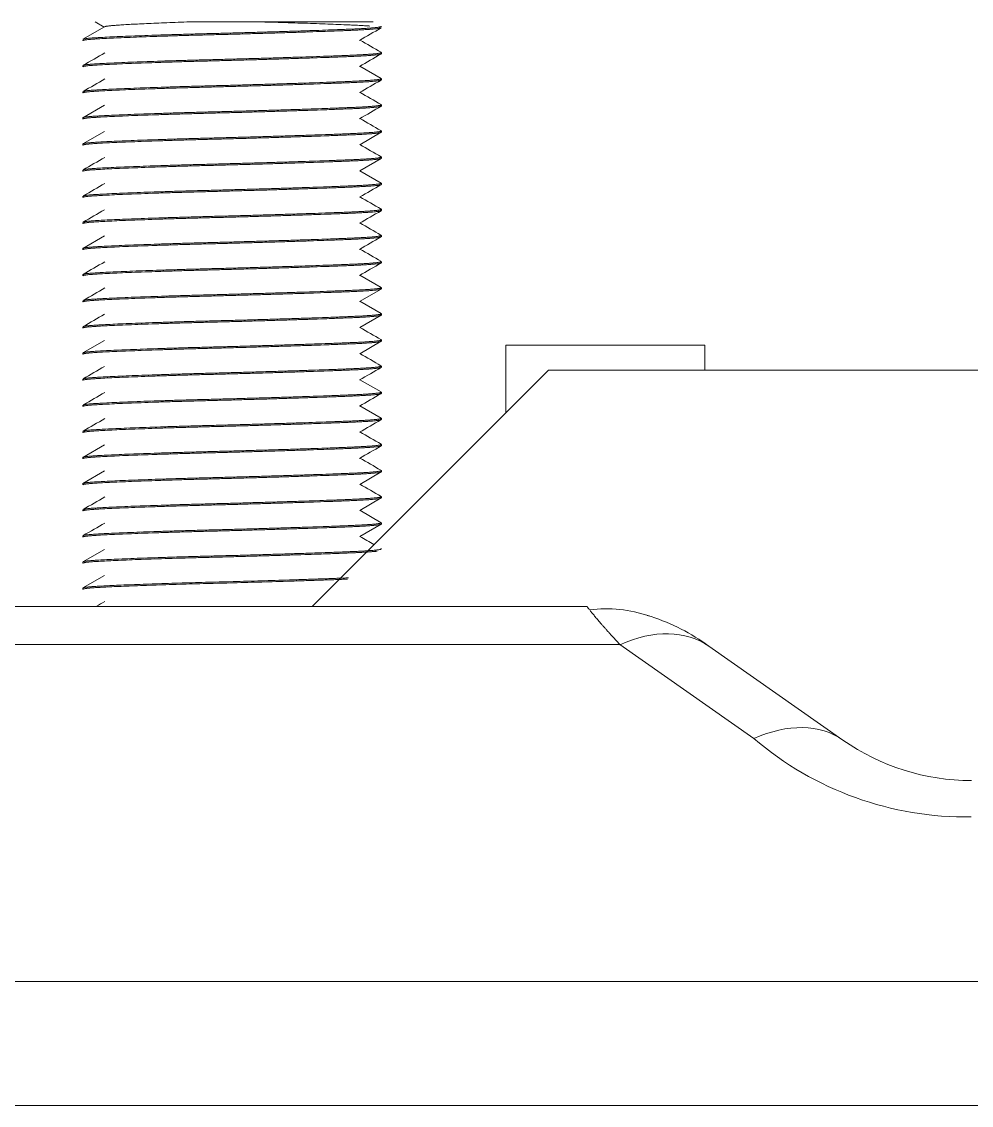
# Model space of a CAD drawing. Header units: millimetres. Extents: x 113490 to 142599, y -20467 to 115.
# Drawn here: x 126015.51 to 126053.7, y -6159.73 to -6116.18 of the extents above; entities that cross this region are included whole.
import ezdxf

# ---------------------------------------------------------------- set-up
doc = ezdxf.new("R2010")
doc.units = ezdxf.units.MM
doc.layers.add('DV1_0', color=7, linetype='Continuous')

msp = doc.modelspace()

# ---------------------------------------------------------------- linework, layer by layer
at = {"layer": 'DV1_0', "color": 7, "linetype": 'Continuous', "lineweight": 15}
for p, q in [((126018.848, -6116.386), (126017.98, -6116.888)), ((126018.465, -6116.181), (126018.833, -6116.394)), ((126029.651, -6116.18), (126022.513, -6116.18)), ((126029.976, -6117.471), (126029.976, -6117.421)), ((126017.976, -6117.946), (126017.976, -6117.996)), ((126029.974, -6118.465), (126029.117, -6117.97)), ((126029.976, -6118.521), (126029.976, -6118.471)), ((126017.976, -6118.996), (126017.976, -6119.046)), ((126018.846, -6119.538), (126017.979, -6120.039)), ((126029.976, -6119.571), (126029.976, -6119.521)), ((126017.976, -6120.046), (126017.976, -6120.096)), ((126018.846, -6120.587), (126017.979, -6121.089)), ((126029.107, -6121.126), (126029.974, -6120.624)), ((126029.976, -6120.621), (126029.976, -6120.571)), ((126017.976, -6121.096), (126017.976, -6121.146)), ((126029.107, -6122.175), (126029.974, -6121.673)), ((126029.976, -6121.671), (126029.976, -6121.621)), ((126017.976, -6122.146), (126017.976, -6122.196)), ((126029.974, -6122.665), (126029.117, -6122.169)), ((126029.976, -6122.721), (126029.976, -6122.671)), ((126017.976, -6123.196), (126017.976, -6123.246)), ((126029.976, -6123.771), (126029.976, -6123.721)), ((126017.976, -6124.246), (126017.976, -6124.296)), ((126018.845, -6124.788), (126017.978, -6125.29)), ((126029.976, -6124.821), (126029.976, -6124.771)), ((126017.976, -6125.296), (126017.976, -6125.346)), ((126029.976, -6125.871), (126029.976, -6125.821)), ((126017.976, -6126.346), (126017.976, -6126.396)), ((126029.973, -6126.864), (126029.118, -6126.37)), ((126029.104, -6127.428), (126029.971, -6126.926)), ((126029.976, -6126.921), (126029.976, -6126.871)), ((126017.976, -6127.396), (126017.976, -6127.446)), ((126029.972, -6127.913), (126029.118, -6127.419)), ((126029.107, -6128.475), (126029.974, -6127.974)), ((126029.976, -6127.971), (126029.976, -6127.921)), ((126017.976, -6128.446), (126017.976, -6128.496)), ((126018.845, -6128.989), (126017.978, -6129.49)), ((126029.107, -6129.525), (126029.974, -6129.024)), ((126029.976, -6129.021), (126029.976, -6128.971)), ((126042.985, -6129.18), (126034.985, -6129.18)), ((126034.985, -6129.18), (126034.985, -6131.886)), ((126042.985, -6130.18), (126042.985, -6129.18)), ((126017.976, -6129.496), (126017.976, -6129.546)), ((126029.976, -6130.071), (126029.976, -6130.021)), ((126036.692, -6130.18), (126027.192, -6139.68)), ((127030.598, -6130.18), (126036.692, -6130.18)), ((126017.976, -6130.546), (126017.976, -6130.596)), ((126029.972, -6131.063), (126029.118, -6130.57)), ((126029.976, -6131.121), (126029.976, -6131.071)), ((126017.976, -6131.596), (126017.976, -6131.646)), ((126029.973, -6132.114), (126029.118, -6131.619)), ((126029.976, -6132.171), (126029.976, -6132.121)), ((126017.976, -6132.646), (126017.976, -6132.696)), ((126018.845, -6133.188), (126017.978, -6133.69)), ((126029.976, -6133.221), (126029.976, -6133.171)), ((126017.976, -6133.696), (126017.976, -6133.746)), ((126018.848, -6134.236), (126017.98, -6134.738)), ((126029.105, -6134.777), (126029.972, -6134.275)), ((126029.976, -6134.271), (126029.976, -6134.221)), ((126017.976, -6134.746), (126017.976, -6134.796)), ((126029.976, -6135.321), (126029.976, -6135.271)), ((126029.107, -6135.825), (126029.974, -6135.323)), ((126017.976, -6135.796), (126017.976, -6135.846)), ((126029.974, -6136.315), (126029.117, -6135.819)), ((126029.106, -6136.876), (126029.973, -6136.375)), ((126029.976, -6136.371), (126029.976, -6136.321)), ((126017.976, -6136.846), (126017.976, -6136.896)), ((126018.846, -6137.388), (126017.979, -6137.889)), ((126017.976, -6137.896), (126017.976, -6137.946)), ((126018.846, -6138.437), (126017.979, -6138.939)), ((126017.976, -6138.946), (126017.976, -6138.996)), ((126038.243, -6139.68), (125939.261, -6139.68)), ((126043.15, -6141.28), (126042.908, -6141.11)), ((126048.537, -6145.052), (126043.15, -6141.28))]:
    msp.add_line(p, q, dxfattribs=at)
at = {"layer": 'DV1_0', "color": 7, "linetype": 'Continuous', "lineweight": 20}
for p, q in [((126039.57, -6141.218), (125939.261, -6141.218)), ((126044.957, -6144.99), (126039.57, -6141.218)), ((125975.641, -6154.758), (127090.881, -6154.758)), ((125975.641, -6159.733), (127090.881, -6159.733))]:
    msp.add_line(p, q, dxfattribs=at)
at = {"layer": 'DV1_0', "color": 7, "linetype": 'Continuous', "lineweight": 15}
for centre, radius, start, end in [((126039.039, -6144.959), 5.183, 70.8028, 97.5937), ((126038.243, -6147.993), 8.314, 55, 73.0515), ((126053.699, -6137.68), 9, 235, 270)]:
    msp.add_arc(centre, radius, start, end, dxfattribs=at)
at = {"layer": 'DV1_0', "color": 7, "linetype": 'Continuous', "lineweight": 20}
msp.add_arc((126053.495, -6135.005), 13.138, 229.4667, 270.8885, dxfattribs=at)
at = {"layer": 'DV1_0', "color": 7, "linetype": 'Continuous', "lineweight": 15}
for centre in [(126039.57, -6146.393), (126044.957, -6150.165)]:
    msp.add_ellipse(centre, major_axis=(3.58, 5.113), ratio=0.647809, start_param=0, end_param=0.82425, dxfattribs=at)
for points, weights, knots in [([(126017.976, -6116.944), (126017.976, -6116.91), (126018.434, -6116.88), (126019.76, -6116.792), (126023.195, -6116.705), (126026.63, -6116.617), (126028.737, -6116.53), (126029.848, -6116.483), (126029.964, -6116.43)], [0.937005684544, 0.949367490769, 1, 0.866025403784, 1, 0.866025403784, 1, 0.924617813952, 0.934064754229], [0.98010034, 0.98010034, 0.98010034, 0.98181818, 0.98181818, 0.98636364, 0.98636364, 0.99090909, 0.99090909, 0.99346664, 0.99346664, 0.99346664]), ([(126017.983, -6116.886), (126018.032, -6116.856), (126018.434, -6116.83), (126019.76, -6116.742), (126023.195, -6116.655), (126026.63, -6116.567), (126028.737, -6116.48), (126030.07, -6116.424), (126029.97, -6116.361)], [0.940409653472, 0.955272571626, 1, 0.866025403784, 1, 0.866025403784, 1, 0.910927340067, 0.940294130174], [0.98211746, 0.98211746, 0.98211746, 0.98359662, 0.98359662, 0.98802723, 0.98802723, 0.99245785, 0.99245785, 0.99540353, 0.99540353, 0.99540353]), ([(126018.849, -6116.386), (126018.894, -6116.356), (126019.233, -6116.33), (126020.17, -6116.257), (126022.513, -6116.18)], [0.940735776671, 0.955757985195, 1, 0.886847543423, 0.964828014894], [0.994728127, 0.994728127, 0.994728127, 0.996209998, 0.996209998, 1, 1, 1]), ([(126017.994, -6117.931), (126018.067, -6117.904), (126018.434, -6117.88), (126019.76, -6117.792), (126023.195, -6117.705), (126026.63, -6117.617), (126028.737, -6117.53), (126030.033, -6117.476), (126029.974, -6117.414)], [0.943109560128, 0.95901964813, 1, 0.866025403784, 1, 0.866025403784, 1, 0.91315126906, 0.938901527465], [0.95565768, 0.95565768, 0.95565768, 0.95701293, 0.95701293, 0.96144354, 0.96144354, 0.96587416, 0.96587416, 0.96874629, 0.96874629, 0.96874629]), ([(126017.976, -6117.994), (126017.976, -6117.96), (126018.434, -6117.93), (126019.76, -6117.842), (126023.195, -6117.755), (126026.63, -6117.667), (126028.737, -6117.58), (126029.976, -6117.528), (126029.976, -6117.469)], [0.937005684544, 0.949367490769, 1, 0.866025403784, 1, 0.866025403784, 1, 0.916657913015, 0.937005684544], [0.95282761, 0.95282761, 0.95282761, 0.95454545, 0.95454545, 0.95909091, 0.95909091, 0.96363636, 0.96363636, 0.96646397, 0.96646397, 0.96646397]), ([(126017.976, -6119.044), (126017.976, -6119.01), (126018.434, -6118.98), (126019.76, -6118.892), (126023.195, -6118.805), (126026.63, -6118.717), (126028.737, -6118.63), (126029.976, -6118.578), (126029.976, -6118.519)], [0.937005684544, 0.949367490769, 1, 0.866025403784, 1, 0.866025403784, 1, 0.916657913015, 0.937005684544], [0.92555488, 0.92555488, 0.92555488, 0.92727273, 0.92727273, 0.93181818, 0.93181818, 0.93636364, 0.93636364, 0.93919124, 0.93919124, 0.93919124]), ([(126017.993, -6118.981), (126018.065, -6118.954), (126018.434, -6118.93), (126019.76, -6118.842), (126023.195, -6118.755), (126026.63, -6118.667), (126028.737, -6118.58), (126030.086, -6118.524), (126029.967, -6118.46)], [0.942920757725, 0.958775347131, 1, 0.866025403784, 1, 0.866025403784, 1, 0.909947002662, 0.940954901324], [0.92906591, 0.92906591, 0.92906591, 0.93042923, 0.93042923, 0.93485985, 0.93485985, 0.93929046, 0.93929046, 0.94226857, 0.94226857, 0.94226857]), ([(126017.976, -6120.094), (126017.976, -6120.06), (126018.434, -6120.03), (126019.76, -6119.942), (126023.195, -6119.855), (126026.63, -6119.767), (126028.737, -6119.68), (126029.976, -6119.628), (126029.976, -6119.569)], [0.937005684544, 0.949367490769, 1, 0.866025403784, 1, 0.866025403784, 1, 0.916657913015, 0.937005684544], [0.89828215, 0.89828215, 0.89828215, 0.9, 0.9, 0.90454545, 0.90454545, 0.90909091, 0.90909091, 0.91191852, 0.91191852, 0.91191852]), ([(126017.98, -6120.038), (126018.022, -6120.007), (126018.434, -6119.98), (126019.76, -6119.892), (126023.195, -6119.805), (126026.63, -6119.717), (126028.737, -6119.63), (126030.133, -6119.572), (126029.958, -6119.506)], [0.939713309122, 0.954198913777, 1, 0.866025403784, 1, 0.866025403784, 1, 0.907072492652, 0.943057807076], [0.90233087, 0.90233087, 0.90233087, 0.90384554, 0.90384554, 0.90827616, 0.90827616, 0.91270677, 0.91270677, 0.91577994, 0.91577994, 0.91577994]), ([(126017.976, -6121.144), (126017.976, -6121.11), (126018.434, -6121.08), (126019.76, -6120.992), (126023.195, -6120.905), (126026.63, -6120.817), (126028.737, -6120.73), (126029.976, -6120.678), (126029.976, -6120.619)], [0.937005684544, 0.949367490769, 1, 0.866025403784, 1, 0.866025403784, 1, 0.916657913015, 0.937005684544], [0.87100943, 0.87100943, 0.87100943, 0.87272727, 0.87272727, 0.87727273, 0.87727273, 0.88181818, 0.88181818, 0.88464579, 0.88464579, 0.88464579]), ([(126017.981, -6121.087), (126018.024, -6121.057), (126018.434, -6121.03), (126019.76, -6120.942), (126023.195, -6120.855), (126026.63, -6120.767), (126028.737, -6120.68), (126030.092, -6120.623), (126029.966, -6120.56)], [0.939846462589, 0.954408382882, 1, 0.866025403784, 1, 0.866025403784, 1, 0.909587042622, 0.941204725272], [0.87575411, 0.87575411, 0.87575411, 0.87726185, 0.87726185, 0.88169246, 0.88169246, 0.88612308, 0.88612308, 0.88911309, 0.88911309, 0.88911309]), ([(126017.976, -6122.194), (126017.976, -6122.16), (126018.434, -6122.13), (126019.76, -6122.042), (126023.195, -6121.955), (126026.63, -6121.867), (126028.737, -6121.78), (126029.976, -6121.728), (126029.976, -6121.669)], [0.937005684544, 0.949367490769, 1, 0.866025403784, 1, 0.866025403784, 1, 0.916657913015, 0.937005684544], [0.8437367, 0.8437367, 0.8437367, 0.84545455, 0.84545455, 0.85, 0.85, 0.85454545, 0.85454545, 0.85737306, 0.85737306, 0.85737306]), ([(126017.991, -6122.132), (126018.06, -6122.104), (126018.434, -6122.08), (126019.76, -6121.992), (126023.195, -6121.905), (126026.63, -6121.817), (126028.737, -6121.73), (126030.032, -6121.676), (126029.974, -6121.615)], [0.942523596791, 0.958253723104, 1, 0.866025403784, 1, 0.866025403784, 1, 0.913211915691, 0.938865619464], [0.84929758, 0.84929758, 0.84929758, 0.85067816, 0.85067816, 0.85510877, 0.85510877, 0.85953939, 0.85953939, 0.86240952, 0.86240952, 0.86240952]), ([(126017.995, -6123.181), (126018.071, -6123.154), (126018.434, -6123.13), (126019.76, -6123.042), (126023.195, -6122.955), (126026.63, -6122.867), (126028.737, -6122.78), (126030.068, -6122.724), (126029.97, -6122.662)], [0.943411927292, 0.959406186163, 1, 0.866025403784, 1, 0.866025403784, 1, 0.911003390223, 0.940244069836], [0.822752, 0.822752, 0.822752, 0.82409446, 0.82409446, 0.82852508, 0.82852508, 0.83295569, 0.83295569, 0.83589886, 0.83589886, 0.83589886]), ([(126017.976, -6123.244), (126017.976, -6123.21), (126018.434, -6123.18), (126019.76, -6123.092), (126023.195, -6123.005), (126026.63, -6122.917), (126028.737, -6122.83), (126029.976, -6122.778), (126029.976, -6122.719)], [0.937005684544, 0.949367490769, 1, 0.866025403784, 1, 0.866025403784, 1, 0.916657913015, 0.937005684544], [0.81646397, 0.81646397, 0.81646397, 0.81818182, 0.81818182, 0.82272727, 0.82272727, 0.82727273, 0.82727273, 0.83010034, 0.83010034, 0.83010034]), ([(126017.976, -6124.294), (126017.976, -6124.26), (126018.434, -6124.23), (126019.76, -6124.142), (126023.195, -6124.055), (126026.63, -6123.967), (126028.737, -6123.88), (126029.976, -6123.828), (126029.976, -6123.769)], [0.937005684544, 0.949367490769, 1, 0.866025403784, 1, 0.866025403784, 1, 0.916657913015, 0.937005684544], [0.78919124, 0.78919124, 0.78919124, 0.79090909, 0.79090909, 0.79545455, 0.79545455, 0.8, 0.8, 0.80282761, 0.80282761, 0.80282761]), ([(126017.982, -6124.236), (126018.031, -6124.206), (126018.434, -6124.18), (126019.76, -6124.092), (126023.195, -6124.005), (126026.63, -6123.917), (126028.737, -6123.83), (126030.128, -6123.772), (126029.96, -6123.707)], [0.940379779749, 0.955227576202, 1, 0.866025403784, 1, 0.866025403784, 1, 0.907404373793, 0.942802415562], [0.79603012, 0.79603012, 0.79603012, 0.79751077, 0.79751077, 0.80194139, 0.80194139, 0.806372, 0.806372, 0.80943419, 0.80943419, 0.80943419]), ([(126017.976, -6125.344), (126017.976, -6125.31), (126018.434, -6125.28), (126019.76, -6125.192), (126023.195, -6125.105), (126026.63, -6125.017), (126028.737, -6124.93), (126029.976, -6124.878), (126029.976, -6124.819)], [0.937005684544, 0.949367490769, 1, 0.866025403784, 1, 0.866025403784, 1, 0.916657913015, 0.937005684544], [0.76191852, 0.76191852, 0.76191852, 0.76363636, 0.76363636, 0.76818182, 0.76818182, 0.77272727, 0.77272727, 0.77555488, 0.77555488, 0.77555488]), ([(126017.98, -6125.288), (126018.018, -6125.257), (126018.434, -6125.23), (126019.76, -6125.142), (126023.195, -6125.055), (126026.63, -6124.967), (126028.737, -6124.88), (126030.112, -6124.823), (126029.963, -6124.758)], [0.93946088209, 0.953796016575, 1, 0.866025403784, 1, 0.866025403784, 1, 0.908359497092, 0.942085772819], [0.76939909, 0.76939909, 0.76939909, 0.77092708, 0.77092708, 0.77535769, 0.77535769, 0.77978831, 0.77978831, 0.78281891, 0.78281891, 0.78281891]), ([(126017.976, -6126.394), (126017.976, -6126.36), (126018.434, -6126.33), (126019.76, -6126.242), (126023.195, -6126.155), (126026.63, -6126.067), (126028.737, -6125.98), (126029.976, -6125.928), (126029.976, -6125.869)], [0.937005684544, 0.949367490769, 1, 0.866025403784, 1, 0.866025403784, 1, 0.916657913015, 0.937005684544], [0.73464579, 0.73464579, 0.73464579, 0.73636364, 0.73636364, 0.74090909, 0.74090909, 0.74545455, 0.74545455, 0.74828215, 0.74828215, 0.74828215]), ([(126017.988, -6126.333), (126018.051, -6126.305), (126018.434, -6126.28), (126019.76, -6126.192), (126023.195, -6126.105), (126026.63, -6126.017), (126028.737, -6125.93), (126030.038, -6125.876), (126029.973, -6125.814)], [0.941813228179, 0.957292806461, 1, 0.866025403784, 1, 0.866025403784, 1, 0.912855027697, 0.939078506014], [0.74293104, 0.74293104, 0.74293104, 0.74434339, 0.74434339, 0.748774, 0.748774, 0.75320462, 0.75320462, 0.75608655, 0.75608655, 0.75608655]), ([(126017.976, -6127.444), (126017.976, -6127.41), (126018.434, -6127.38), (126019.76, -6127.292), (126023.195, -6127.205), (126026.63, -6127.117), (126028.737, -6127.03), (126029.976, -6126.978), (126029.976, -6126.919)], [0.937005684544, 0.949367490769, 1, 0.866025403784, 1, 0.866025403784, 1, 0.916657913015, 0.937005684544], [0.70737306, 0.70737306, 0.70737306, 0.70909091, 0.70909091, 0.71363636, 0.71363636, 0.71818182, 0.71818182, 0.72100943, 0.72100943, 0.72100943]), ([(126017.996, -6127.38), (126018.073, -6127.353), (126018.434, -6127.33), (126019.76, -6127.242), (126023.195, -6127.155), (126026.63, -6127.067), (126028.737, -6126.98), (126030.053, -6126.925), (126029.972, -6126.863)], [0.943596258038, 0.959639076609, 1, 0.866025403784, 1, 0.866025403784, 1, 0.911962578916, 0.939627503352], [0.71642494, 0.71642494, 0.71642494, 0.71775969, 0.71775969, 0.72219031, 0.72219031, 0.72662093, 0.72662093, 0.72953237, 0.72953237, 0.72953237]), ([(126017.976, -6128.494), (126017.976, -6128.46), (126018.434, -6128.43), (126019.76, -6128.342), (126023.195, -6128.255), (126026.63, -6128.167), (126028.737, -6128.08), (126029.976, -6128.028), (126029.976, -6127.969)], [0.937005684544, 0.949367490769, 1, 0.866025403784, 1, 0.866025403784, 1, 0.916657913015, 0.937005684544], [0.68010034, 0.68010034, 0.68010034, 0.68181818, 0.68181818, 0.68636364, 0.68636364, 0.69090909, 0.69090909, 0.6937367, 0.6937367, 0.6937367]), ([(126017.985, -6128.435), (126018.043, -6128.405), (126018.434, -6128.38), (126019.76, -6128.292), (126023.195, -6128.205), (126026.63, -6128.117), (126028.737, -6128.03), (126030.117, -6127.972), (126029.962, -6127.908)], [0.941224818249, 0.956467072199, 1, 0.866025403784, 1, 0.866025403784, 1, 0.908057190003, 0.942309652079], [0.68973634, 0.68973634, 0.68973634, 0.691176, 0.691176, 0.69560662, 0.69560662, 0.70003723, 0.70003723, 0.70307783, 0.70307783, 0.70307783]), ([(126017.976, -6129.544), (126017.976, -6129.51), (126018.434, -6129.48), (126019.76, -6129.392), (126023.195, -6129.305), (126026.63, -6129.217), (126028.737, -6129.13), (126029.976, -6129.078), (126029.976, -6129.019)], [0.937005684544, 0.949367490769, 1, 0.866025403784, 1, 0.866025403784, 1, 0.916657913015, 0.937005684544], [0.65282761, 0.65282761, 0.65282761, 0.65454545, 0.65454545, 0.65909091, 0.65909091, 0.66363636, 0.66363636, 0.66646397, 0.66646397, 0.66646397]), ([(126017.979, -6129.489), (126018.015, -6129.457), (126018.434, -6129.43), (126019.76, -6129.342), (126023.195, -6129.255), (126026.63, -6129.167), (126028.737, -6129.08), (126030.126, -6129.022), (126029.96, -6128.957)], [0.939291130934, 0.953520627137, 1, 0.866025403784, 1, 0.866025403784, 1, 0.907529299377, 0.942707133853], [0.66305521, 0.66305521, 0.66305521, 0.66459231, 0.66459231, 0.66902293, 0.66902293, 0.67345354, 0.67345354, 0.6765116, 0.6765116, 0.6765116]), ([(126017.976, -6130.594), (126017.976, -6130.56), (126018.434, -6130.53), (126019.76, -6130.442), (126023.195, -6130.355), (126026.63, -6130.267), (126028.737, -6130.18), (126029.976, -6130.128), (126029.976, -6130.069)], [0.937005684544, 0.949367490769, 1, 0.866025403784, 1, 0.866025403784, 1, 0.916657913015, 0.937005684544], [0.62555488, 0.62555488, 0.62555488, 0.62727273, 0.62727273, 0.63181818, 0.63181818, 0.63636364, 0.63636364, 0.63919124, 0.63919124, 0.63919124]), ([(126017.985, -6130.535), (126018.041, -6130.505), (126018.434, -6130.48), (126019.76, -6130.392), (126023.195, -6130.305), (126026.63, -6130.217), (126028.737, -6130.13), (126030.051, -6130.075), (126029.972, -6130.013)], [0.941071399518, 0.956246952046, 1, 0.866025403784, 1, 0.866025403784, 1, 0.912036569576, 0.939581083352], [0.63656168, 0.63656168, 0.63656168, 0.63800862, 0.63800862, 0.64243923, 0.64243923, 0.64686985, 0.64686985, 0.64977885, 0.64977885, 0.64977885]), ([(126017.976, -6131.644), (126017.976, -6131.61), (126018.434, -6131.58), (126019.76, -6131.492), (126023.195, -6131.405), (126026.63, -6131.317), (126028.737, -6131.23), (126029.976, -6131.178), (126029.976, -6131.119)], [0.937005684544, 0.949367490769, 1, 0.866025403784, 1, 0.866025403784, 1, 0.916657913015, 0.937005684544], [0.59828215, 0.59828215, 0.59828215, 0.6, 0.6, 0.60454545, 0.60454545, 0.60909091, 0.60909091, 0.61191852, 0.61191852, 0.61191852]), ([(126017.995, -6131.58), (126018.071, -6131.553), (126018.434, -6131.53), (126019.76, -6131.442), (126023.195, -6131.355), (126026.63, -6131.267), (126028.737, -6131.18), (126030.04, -6131.126), (126029.973, -6131.064)], [0.943477815595, 0.959489667189, 1, 0.866025403784, 1, 0.866025403784, 1, 0.91271238853, 0.939164655087], [0.61008523, 0.61008523, 0.61008523, 0.61142492, 0.61142492, 0.61585554, 0.61585554, 0.62028616, 0.62028616, 0.62317281, 0.62317281, 0.62317281]), ([(126017.976, -6132.694), (126017.976, -6132.66), (126018.434, -6132.63), (126019.76, -6132.542), (126023.195, -6132.455), (126026.63, -6132.367), (126028.737, -6132.28), (126029.976, -6132.228), (126029.976, -6132.169)], [0.937005684544, 0.949367490769, 1, 0.866025403784, 1, 0.866025403784, 1, 0.916657913015, 0.937005684544], [0.57100943, 0.57100943, 0.57100943, 0.57272727, 0.57272727, 0.57727273, 0.57727273, 0.58181818, 0.58181818, 0.58464579, 0.58464579, 0.58464579]), ([(126017.989, -6132.633), (126018.056, -6132.605), (126018.434, -6132.58), (126019.76, -6132.492), (126023.195, -6132.405), (126026.63, -6132.317), (126028.737, -6132.23), (126030.102, -6132.173), (126029.965, -6132.109)], [0.942179632222, 0.957793095246, 1, 0.866025403784, 1, 0.866025403784, 1, 0.908952300797, 0.941654682047], [0.58344543, 0.58344543, 0.58344543, 0.58484123, 0.58484123, 0.58927185, 0.58927185, 0.59370246, 0.59370246, 0.59671346, 0.59671346, 0.59671346]), ([(126017.976, -6133.744), (126017.976, -6133.71), (126018.434, -6133.68), (126019.76, -6133.592), (126023.195, -6133.505), (126026.63, -6133.417), (126028.737, -6133.33), (126029.976, -6133.278), (126029.976, -6133.219)], [0.937005684544, 0.949367490769, 1, 0.866025403784, 1, 0.866025403784, 1, 0.916657913015, 0.937005684544], [0.5437367, 0.5437367, 0.5437367, 0.54545455, 0.54545455, 0.55, 0.55, 0.55454545, 0.55454545, 0.55737306, 0.55737306, 0.55737306]), ([(126017.979, -6133.688), (126018.017, -6133.657), (126018.434, -6133.63), (126019.76, -6133.542), (126023.195, -6133.455), (126026.63, -6133.367), (126028.737, -6133.28), (126030.133, -6133.222), (126029.959, -6133.156)], [0.939390346916, 0.953682032033, 1, 0.866025403784, 1, 0.866025403784, 1, 0.907104578681, 0.943032972411], [0.55672578, 0.55672578, 0.55672578, 0.55825754, 0.55825754, 0.56268816, 0.56268816, 0.56711877, 0.56711877, 0.57019087, 0.57019087, 0.57019087]), ([(126017.976, -6134.794), (126017.976, -6134.76), (126018.434, -6134.73), (126019.76, -6134.642), (126023.195, -6134.555), (126026.63, -6134.467), (126028.737, -6134.38), (126029.976, -6134.328), (126029.976, -6134.269)], [0.937005684544, 0.949367490769, 1, 0.866025403784, 1, 0.866025403784, 1, 0.916657913015, 0.937005684544], [0.51646397, 0.51646397, 0.51646397, 0.51818182, 0.51818182, 0.52272727, 0.52272727, 0.52727273, 0.52727273, 0.53010034, 0.53010034, 0.53010034]), ([(126017.982, -6134.736), (126018.032, -6134.706), (126018.434, -6134.68), (126019.76, -6134.592), (126023.195, -6134.505), (126026.63, -6134.417), (126028.737, -6134.33), (126030.07, -6134.274), (126029.97, -6134.211)], [0.940385977938, 0.955236919326, 1, 0.866025403784, 1, 0.866025403784, 1, 0.910880795997, 0.940324853187], [0.53019351, 0.53019351, 0.53019351, 0.53167385, 0.53167385, 0.53610446, 0.53610446, 0.54053508, 0.54053508, 0.5434823, 0.5434823, 0.5434823]), ([(126017.993, -6135.781), (126018.067, -6135.754), (126018.434, -6135.73), (126019.76, -6135.642), (126023.195, -6135.555), (126026.63, -6135.467), (126028.737, -6135.38), (126030.033, -6135.326), (126029.974, -6135.264)], [0.943090954014, 0.958995674764, 1, 0.866025403784, 1, 0.866025403784, 1, 0.913161813371, 0.938895276443], [0.50373412, 0.50373412, 0.50373412, 0.50509016, 0.50509016, 0.50952077, 0.50952077, 0.51395139, 0.51395139, 0.51682317, 0.51682317, 0.51682317]), ([(126017.976, -6135.844), (126017.976, -6135.81), (126018.434, -6135.78), (126019.76, -6135.692), (126023.195, -6135.605), (126026.63, -6135.517), (126028.737, -6135.43), (126029.976, -6135.378), (126029.976, -6135.319)], [0.937005684544, 0.949367490769, 1, 0.866025403784, 1, 0.866025403784, 1, 0.916657913015, 0.937005684544], [0.48919124, 0.48919124, 0.48919124, 0.49090909, 0.49090909, 0.49545455, 0.49545455, 0.5, 0.5, 0.50282761, 0.50282761, 0.50282761]), ([(126017.976, -6136.894), (126017.976, -6136.86), (126018.434, -6136.83), (126019.76, -6136.742), (126023.195, -6136.655), (126026.63, -6136.567), (126028.737, -6136.48), (126029.976, -6136.428), (126029.976, -6136.369)], [0.937005684544, 0.949367490769, 1, 0.866025403784, 1, 0.866025403784, 1, 0.916657913015, 0.937005684544], [0.46191852, 0.46191852, 0.46191852, 0.46363636, 0.46363636, 0.46818182, 0.46818182, 0.47272727, 0.47272727, 0.47555488, 0.47555488, 0.47555488]), ([(126017.993, -6136.831), (126018.065, -6136.804), (126018.434, -6136.78), (126019.76, -6136.692), (126023.195, -6136.605), (126026.63, -6136.517), (126028.737, -6136.43), (126030.085, -6136.374), (126029.967, -6136.31)], [0.942944413397, 0.9588060832, 1, 0.866025403784, 1, 0.866025403784, 1, 0.90998676411, 0.94092754285], [0.47714416, 0.47714416, 0.47714416, 0.47850646, 0.47850646, 0.48293708, 0.48293708, 0.48736769, 0.48736769, 0.49034448, 0.49034448, 0.49034448]), ([(126017.976, -6137.944), (126017.976, -6137.91), (126018.434, -6137.88), (126019.76, -6137.792), (126023.195, -6137.705), (126026.63, -6137.617), (126028.737, -6137.53), (126029.505, -6137.498), (126029.804, -6137.461)], [0.937005684544, 0.949367490769, 1, 0.866025403784, 1, 0.866025403784, 1, 0.946673704078, 0.935798647676], [0.43464579, 0.43464579, 0.43464579, 0.43636364, 0.43636364, 0.44090909, 0.44090909, 0.44545455, 0.44545455, 0.44726379, 0.44726379, 0.44726379]), ([(126017.98, -6137.888), (126018.022, -6137.857), (126018.434, -6137.83), (126019.76, -6137.742), (126023.195, -6137.655), (126026.63, -6137.567), (126028.737, -6137.48), (126030.133, -6137.422), (126029.958, -6137.356)], [0.939730352436, 0.954225840736, 1, 0.866025403784, 1, 0.866025403784, 1, 0.907078428939, 0.943053210057], [0.45040899, 0.45040899, 0.45040899, 0.45192277, 0.45192277, 0.45635339, 0.45635339, 0.460784, 0.460784, 0.46385697, 0.46385697, 0.46385697]), ([(126017.976, -6138.994), (126017.976, -6138.96), (126018.434, -6138.93), (126019.76, -6138.842), (126023.195, -6138.755), (126026.497, -6138.67), (126028.612, -6138.585)], [0.937005684544, 0.949367490769, 1, 0.866025403784, 1, 0.870520743281, 0.99131099129], [0.40737306, 0.40737306, 0.40737306, 0.40909091, 0.40909091, 0.41363636, 0.41363636, 0.4180293, 0.4180293, 0.4180293]), ([(126017.981, -6138.937), (126018.024, -6138.907), (126018.434, -6138.88), (126019.76, -6138.792), (126023.195, -6138.705), (126026.548, -6138.619), (126028.661, -6138.533)], [0.93982861428, 0.954380424162, 1, 0.866025403784, 1, 0.868778067224, 0.994607786446], [0.42383041, 0.42383041, 0.42383041, 0.42533908, 0.42533908, 0.42976969, 0.42976969, 0.43410928, 0.43410928, 0.43410928])]:
    msp.add_rational_spline(points, weights, degree=2, knots=knots, dxfattribs=at)
msp.add_rational_spline([(126029.518, -6116.355), (126028.191, -6116.267), (126024.757, -6116.18)], [1, 0.866025403784, 1], degree=2, dxfattribs=at)
for points in [[(126029.099, -6116.931), (126029.388, -6116.764), (126029.677, -6116.597), (126029.966, -6116.43)], [(126029.97, -6117.411), (126029.686, -6117.247), (126029.402, -6117.083), (126029.119, -6116.919)], [(126018.859, -6117.43), (126018.569, -6117.598), (126018.28, -6117.765), (126017.991, -6117.932)], [(126029.094, -6117.983), (126029.383, -6117.816), (126029.672, -6117.649), (126029.961, -6117.482)], [(126018.858, -6118.481), (126018.569, -6118.648), (126018.28, -6118.815), (126017.991, -6118.982)], [(126029.096, -6119.032), (126029.385, -6118.865), (126029.675, -6118.698), (126029.964, -6118.53)], [(126029.968, -6119.51), (126029.685, -6119.347), (126029.401, -6119.183), (126029.118, -6119.019)], [(126029.102, -6120.079), (126029.392, -6119.911), (126029.681, -6119.744), (126029.97, -6119.577)], [(126029.958, -6120.556), (126029.678, -6120.394), (126029.398, -6120.232), (126029.118, -6120.07)], [(126029.966, -6121.609), (126029.683, -6121.446), (126029.401, -6121.282), (126029.118, -6121.119)], [(126018.856, -6121.632), (126018.567, -6121.799), (126018.278, -6121.966), (126017.988, -6122.133)], [(126018.86, -6122.68), (126018.571, -6122.847), (126018.282, -6123.014), (126017.993, -6123.181)], [(126029.104, -6123.228), (126029.393, -6123.06), (126029.682, -6122.893), (126029.971, -6122.726)], [(126029.97, -6123.712), (126029.686, -6123.548), (126029.402, -6123.384), (126029.118, -6123.219)], [(126018.848, -6123.736), (126018.559, -6123.903), (126018.27, -6124.07), (126017.981, -6124.237)], [(126029.097, -6124.282), (126029.386, -6124.115), (126029.675, -6123.947), (126029.964, -6123.78)], [(126029.96, -6124.757), (126029.679, -6124.594), (126029.398, -6124.432), (126029.118, -6124.27)], [(126029.094, -6125.333), (126029.383, -6125.166), (126029.672, -6124.999), (126029.961, -6124.832)], [(126029.962, -6125.808), (126029.681, -6125.645), (126029.399, -6125.482), (126029.118, -6125.319)], [(126018.853, -6125.833), (126018.564, -6126), (126018.275, -6126.167), (126017.985, -6126.335)], [(126029.098, -6126.381), (126029.387, -6126.214), (126029.676, -6126.047), (126029.965, -6125.88)], [(126018.861, -6126.88), (126018.572, -6127.047), (126018.283, -6127.214), (126017.994, -6127.381)], [(126018.851, -6127.934), (126018.562, -6128.101), (126018.273, -6128.268), (126017.984, -6128.435)], [(126029.962, -6128.958), (126029.68, -6128.795), (126029.399, -6128.632), (126029.117, -6128.469)], [(126029.959, -6130.007), (126029.679, -6129.844), (126029.398, -6129.682), (126029.117, -6129.519)], [(126018.85, -6130.035), (126018.561, -6130.202), (126018.272, -6130.369), (126017.983, -6130.536)], [(126029.102, -6130.579), (126029.391, -6130.412), (126029.68, -6130.245), (126029.969, -6130.078)], [(126018.86, -6131.08), (126018.571, -6131.247), (126018.282, -6131.414), (126017.993, -6131.581)], [(126029.096, -6131.632), (126029.384, -6131.465), (126029.673, -6131.298), (126029.962, -6131.131)], [(126018.854, -6132.132), (126018.566, -6132.299), (126018.277, -6132.466), (126017.988, -6132.633)], [(126029.094, -6132.683), (126029.383, -6132.516), (126029.672, -6132.349), (126029.962, -6132.181)], [(126029.965, -6133.159), (126029.683, -6132.996), (126029.4, -6132.832), (126029.118, -6132.669)], [(126029.099, -6133.73), (126029.389, -6133.563), (126029.678, -6133.396), (126029.967, -6133.229)], [(126029.958, -6134.206), (126029.678, -6134.044), (126029.398, -6133.882), (126029.118, -6133.72)], [(126029.969, -6135.261), (126029.686, -6135.097), (126029.402, -6134.933), (126029.118, -6134.769)], [(126018.858, -6135.281), (126018.569, -6135.448), (126018.28, -6135.615), (126017.991, -6135.782)], [(126018.858, -6136.331), (126018.569, -6136.498), (126018.28, -6136.665), (126017.991, -6136.832)], [(126029.678, -6137.193), (126029.491, -6137.085), (126029.305, -6136.977), (126029.118, -6136.869)], [(126018.856, -6139.482), (126018.742, -6139.548), (126018.628, -6139.614), (126018.513, -6139.68)]]:
    msp.add_open_spline(points, degree=3, dxfattribs=at)
msp.add_open_spline([(126038.353, -6139.821), (126038.341, -6139.806), (126038.32, -6139.779), (126038.294, -6139.746), (126038.275, -6139.721), (126038.261, -6139.703), (126038.252, -6139.692), (126038.247, -6139.684), (126038.244, -6139.68), (126038.243, -6139.68), (126038.243, -6139.68)], degree=3, knots=[0.7510552, 0.7510552, 0.7510552, 0.7510552, 0.7916124, 0.8314593, 0.8682647, 0.9005811, 0.9291259, 0.9542346, 0.9772576, 1, 1, 1, 1], dxfattribs=at)
at = {"layer": 'DV1_0', "color": 7, "linetype": 'Continuous', "lineweight": 20}
msp.add_open_spline([(126039.57, -6141.218), (126039.531, -6141.176), (126039.455, -6141.095), (126039.346, -6140.976), (126039.244, -6140.865), (126039.149, -6140.759), (126039.06, -6140.659), (126038.977, -6140.565), (126038.899, -6140.476), (126038.826, -6140.392), (126038.758, -6140.313), (126038.695, -6140.238), (126038.635, -6140.167), (126038.579, -6140.1), (126038.527, -6140.037), (126038.478, -6139.977), (126038.432, -6139.92), (126038.39, -6139.867), (126038.365, -6139.835), (126038.353, -6139.821), (126038.353, -6139.821)], degree=3, knots=[0, 0, 0, 0, 0.0543595, 0.1067072, 0.1570729, 0.2056296, 0.252514, 0.2978724, 0.3418516, 0.3846049, 0.4262954, 0.4671026, 0.5072332, 0.5469375, 0.5865442, 0.6265138, 0.6676215, 0.7095311, 0.7509673, 0.7510552, 0.7510552, 0.7510552, 0.7510552], dxfattribs=at)

doc.saveas('drawing.dxf')
